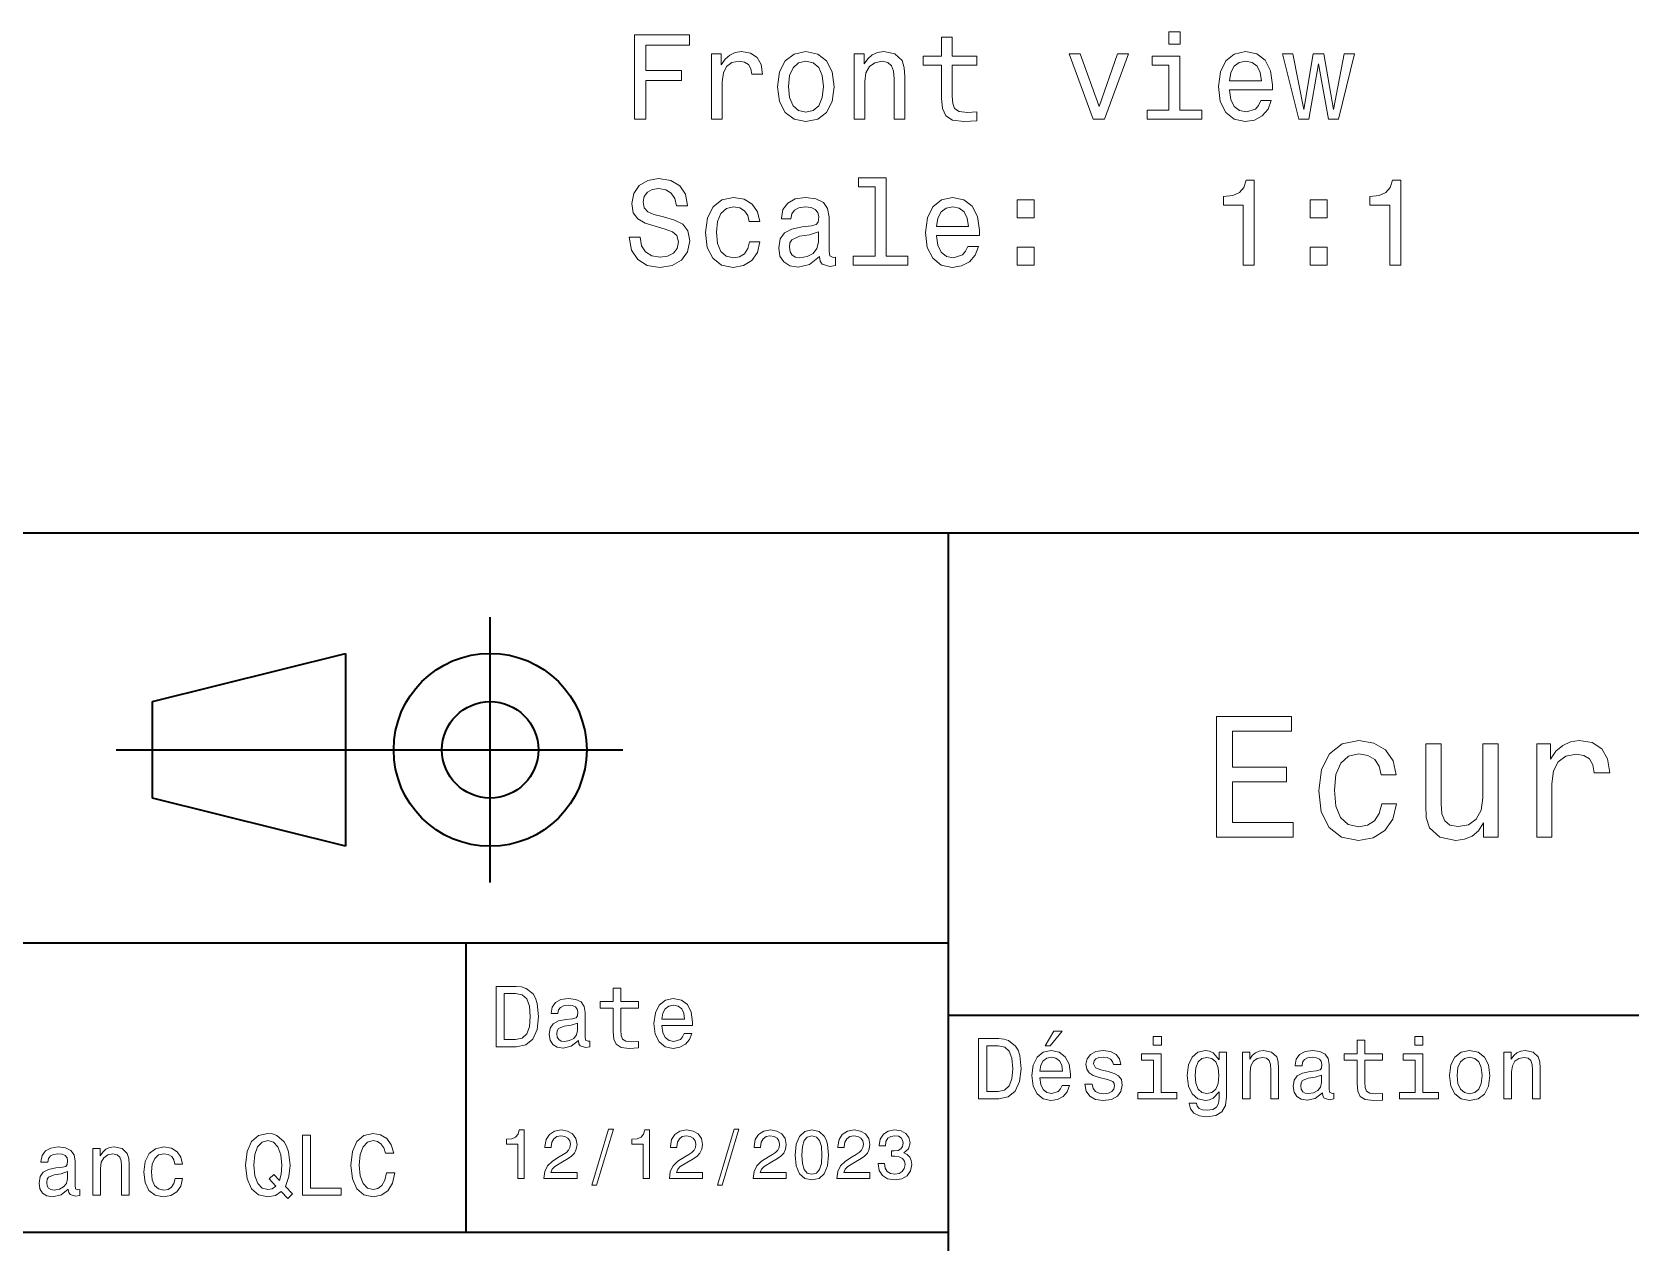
# Model space of a CAD drawing. Extents: x 0 to 297, y 0 to 210.
# Drawn here: x 124 to 190.3, y 40.6 to 90.8 of the extents above; entities that cross this region are included whole.
import ezdxf

# ---------------------------------------------------------------- set-up
doc = ezdxf.new("R2010")
doc.units = 0

msp = doc.modelspace()

# ---------------------------------------------------------------- linework, layer by layer
at = {"color": 7, "lineweight": 35}
for p, q in [((97, 70), (287, 70)), ((162, 10), (162, 70)), ((127.5, 61), (148.5, 61)), ((97, 53), (162, 53)), ((162, 50), (287, 50)), ((97, 41), (162, 41))]:
    msp.add_line(p, q, dxfattribs=at)
at = {"color": 7, "lineweight": 35, "ltscale": 0.275}
msp.add_line((143, 55.5), (143, 66.5), dxfattribs=at)
at = {"color": 7, "lineweight": 35, "ltscale": 0.206155}
for p, q in [((129, 63), (137, 65)), ((137, 57), (129, 59))]:
    msp.add_line(p, q, dxfattribs=at)
at = {"color": 7, "lineweight": 35, "ltscale": 0.2}
msp.add_line((137, 65), (137, 57), dxfattribs=at)
at = {"color": 7, "lineweight": 35, "ltscale": 0.1}
msp.add_line((129, 59), (129, 63), dxfattribs=at)
at = {"color": 7, "lineweight": 35, "ltscale": 0.3}
msp.add_line((142, 41), (142, 53), dxfattribs=at)
at = {"color": 7, "lineweight": 13}
for points in [[(171.597992, 90.764412), (171.128967, 90.764412), (171.128967, 90.260086), (171.597992, 90.260086)], [(148.984146, 87.143372), (149.453171, 87.143372), (149.453171, 88.752159), (150.925797, 88.752159), (150.925797, 89.170746), (149.453171, 89.170746), (149.453171, 90.219742), (151.263687, 90.219742), (151.263687, 90.643372), (148.984146, 90.643372)], [(161.713257, 89.382568), (161.713257, 88.02594), (161.743515, 87.587173), (161.88472, 87.284584), (162.167145, 87.10807), (162.646255, 87.047554), (163.170746, 87.072769), (163.170746, 87.456055), (162.78746, 87.425789), (162.439484, 87.466141), (162.252884, 87.592216), (162.172195, 87.804031), (162.157059, 88.101585), (162.157059, 89.382568), (163.170746, 89.382568), (163.170746, 89.760803), (162.157059, 89.760803), (162.157059, 90.552597), (161.713257, 90.552597), (161.713257, 89.760803), (160.946686, 89.760803), (160.946686, 89.382568)], [(152.176514, 87.143372), (152.620316, 87.143372), (152.620316, 88.691643), (152.66571, 89.064842), (152.80188, 89.33213), (153.023773, 89.493515), (153.32132, 89.548988), (153.543228, 89.513687), (153.709656, 89.412827), (153.810516, 89.241356), (153.845825, 89.009369), (154.294662, 89.009369), (154.234146, 89.41787), (154.067719, 89.710373), (153.790344, 89.886887), (153.412109, 89.947403), (153.154892, 89.907059), (152.932999, 89.806198), (152.736313, 89.634727), (152.579971, 89.40274), (152.579971, 89.851585), (152.176514, 89.851585)], [(154.914978, 88.494957), (154.995682, 87.879684), (155.227661, 87.425789), (155.595825, 87.143372), (156.090057, 87.047554), (156.579254, 87.143372), (156.947403, 87.420746), (157.179398, 87.874641), (157.265137, 88.494957), (157.179398, 89.110229), (156.947403, 89.56916), (156.579254, 89.846542), (156.090057, 89.947403), (155.595825, 89.846542), (155.227661, 89.564117), (154.995682, 89.110229)], [(155.368881, 88.5), (155.414261, 88.953888), (155.555481, 89.2817), (155.782425, 89.483429), (156.090057, 89.554031), (156.392654, 89.483429), (156.619598, 89.286743), (156.760803, 88.953888), (156.811234, 88.5), (156.760803, 88.041069), (156.619598, 87.708214), (156.392654, 87.506485), (156.090057, 87.440926), (155.782425, 87.506485), (155.555481, 87.708214), (155.414261, 88.041069)], [(158.082138, 87.143372), (158.52594, 87.143372), (158.52594, 88.706772), (158.57132, 89.064842), (158.717575, 89.327087), (158.944519, 89.488472), (159.247116, 89.548988), (159.489197, 89.498558), (159.640488, 89.362389), (159.716141, 89.135445), (159.741348, 88.832855), (159.741348, 87.143372), (160.185165, 87.143372), (160.185165, 88.92363), (160.164978, 89.2817), (160.074203, 89.579254), (159.776657, 89.851585), (159.312683, 89.947403), (159.055481, 89.912102), (158.838623, 89.816284), (158.652023, 89.6549), (158.505768, 89.438042), (158.505768, 89.851585), (158.082138, 89.851585)], [(168.002167, 87.143372), (168.471176, 87.143372), (169.459656, 89.851585), (169.000717, 89.851585), (168.239197, 87.66787), (167.46254, 89.851585), (166.998566, 89.851585)], [(171.582855, 87.516571), (171.582855, 89.760803), (170.443085, 89.760803), (170.443085, 89.382568), (171.139053, 89.382568), (171.139053, 87.516571), (170.231262, 87.516571), (170.231262, 87.143372), (172.500717, 87.143372), (172.500717, 87.516571)], [(173.650574, 88.368874), (175.425797, 88.368874), (175.430832, 88.575645), (175.350143, 89.155617), (175.128235, 89.58934), (174.775223, 89.851585), (174.306198, 89.947403), (173.84726, 89.846542), (173.494232, 89.564117), (173.267288, 89.105186), (173.1866, 88.5), (173.262253, 87.879684), (173.489197, 87.425789), (173.837173, 87.143372), (174.291061, 87.047554), (174.684433, 87.113113), (175.007202, 87.284584), (175.244232, 87.556915), (175.380402, 87.920029), (174.94165, 87.920029), (174.850861, 87.7183), (174.719742, 87.567001), (174.346542, 87.445969), (174.059082, 87.501442), (173.842224, 87.677956), (173.701004, 87.965416), (173.650574, 88.353745)], [(173.650574, 88.742073), (173.706055, 89.090057), (173.842224, 89.34726), (174.048996, 89.503601), (174.32132, 89.559074), (174.588623, 89.503601), (174.795395, 89.34726), (174.921478, 89.090057), (174.966858, 88.742073)], [(176.938766, 87.143372), (177.342224, 89.443085), (177.745682, 87.143372), (178.169312, 87.143372), (178.835022, 89.851585), (178.406342, 89.851585), (177.957489, 87.551872), (177.559082, 89.851585), (177.120316, 89.851585), (176.721893, 87.551872), (176.273056, 89.851585), (175.849426, 89.851585), (176.515137, 87.143372)], [(149.221176, 82.251442), (148.762253, 82.251442), (148.863113, 81.716858), (149.11528, 81.323486), (149.503601, 81.086456), (150.028091, 81.000725), (150.547546, 81.081413), (150.935883, 81.303314), (151.182999, 81.651299), (151.273773, 82.110229), (151.19812, 82.523773), (150.986313, 82.791069), (150.643372, 82.967583), (150.184433, 83.098701), (149.791061, 83.194527), (149.533859, 83.305473), (149.387604, 83.466858), (149.342224, 83.719025), (149.387604, 83.945969), (149.518738, 84.117439), (149.720459, 84.233429), (149.997833, 84.273773), (150.280258, 84.223343), (150.502167, 84.087173), (150.648422, 83.860229), (150.719025, 83.552597), (151.177948, 83.552597), (151.177948, 83.562683), (151.09726, 84.036743), (150.860229, 84.389771), (150.48703, 84.611671), (149.982712, 84.687317), (149.528824, 84.611671), (149.175797, 84.399857), (148.948853, 84.072044), (148.868149, 83.648415), (148.933716, 83.270172), (149.125366, 83.01297), (149.427948, 82.841499), (149.841492, 82.710373), (150.25, 82.594383), (150.557632, 82.483429), (150.744232, 82.322044), (150.809799, 82.059799), (150.749283, 81.792511), (150.592941, 81.590782), (150.355911, 81.464699), (150.048264, 81.424355), (149.705338, 81.479828), (149.443085, 81.641212), (149.276657, 81.903458)], [(158.964691, 84.344383), (158.964691, 81.469742), (158.05188, 81.469742), (158.05188, 81.096542), (160.316284, 81.096542), (160.316284, 81.469742), (159.408508, 81.469742), (159.408508, 84.717583), (158.268738, 84.717583), (158.268738, 84.344383)], [(174.215424, 81.096542), (174.674347, 81.096542), (174.674347, 84.621758), (174.331421, 84.621758), (174.240631, 84.314125), (174.059082, 84.107346), (173.781708, 83.986313), (173.398422, 83.945969), (173.398422, 83.587898), (174.215424, 83.587898)], [(180.28746, 81.096542), (180.746399, 81.096542), (180.746399, 84.621758), (180.403458, 84.621758), (180.312683, 84.314125), (180.131119, 84.107346), (179.853745, 83.986313), (179.470459, 83.945969), (179.470459, 83.587898), (180.28746, 83.587898)], [(153.734863, 82.907059), (154.17363, 82.907059), (154.082855, 83.310516), (153.865997, 83.628242), (153.528091, 83.824928), (153.08934, 83.900574), (152.605194, 83.799713), (152.23703, 83.517288), (152.005051, 83.058357), (151.924347, 82.443085), (152, 81.832855), (152.226944, 81.37896), (152.585022, 81.096542), (153.074203, 81.000725), (153.507919, 81.07637), (153.845825, 81.288185), (154.077805, 81.62104), (154.17868, 82.064842), (153.755051, 82.064842), (153.679398, 81.782425), (153.538177, 81.570602), (153.336456, 81.439484), (153.08934, 81.399139), (152.781708, 81.464699), (152.559799, 81.666428), (152.42363, 81.99424), (152.378235, 82.458214), (152.42363, 82.912102), (152.564835, 83.239914), (152.791794, 83.441643), (153.08934, 83.512245), (153.351578, 83.466858), (153.548279, 83.350868), (153.679398, 83.159225)], [(156.654907, 81.44957), (156.654907, 81.434441), (156.680115, 81.26297), (156.755768, 81.14193), (157.073486, 81.046112), (157.320602, 81.086456), (157.320602, 81.429398), (157.214691, 81.414268), (157.073486, 81.479828), (157.048279, 81.681557), (157.048279, 83.083572), (156.987747, 83.441643), (156.811234, 83.693802), (156.503601, 83.8451), (156.069885, 83.900574), (155.646255, 83.840057), (155.333572, 83.668587), (155.136887, 83.401299), (155.07132, 83.048271), (155.07132, 83.018013), (155.469742, 83.018013), (155.505051, 83.229828), (155.615997, 83.381126), (155.797546, 83.471901), (156.054749, 83.507202), (156.30188, 83.481987), (156.478394, 83.406342), (156.58429, 83.275215), (156.619598, 83.093658), (156.599426, 82.881844), (156.518738, 82.77594), (156.317001, 82.725502), (155.938766, 82.685158), (155.505051, 82.594383), (155.197403, 82.432999), (155.015854, 82.18084), (154.960373, 81.80764), (155.010803, 81.474785), (155.167145, 81.227669), (155.419312, 81.071327), (155.767288, 81.015854), (156.236313, 81.121758)], [(161.506485, 82.322044), (163.281708, 82.322044), (163.286743, 82.528816), (163.206055, 83.108788), (162.984146, 83.542511), (162.631119, 83.804756), (162.162109, 83.900574), (161.703171, 83.799713), (161.350143, 83.517288), (161.123199, 83.058357), (161.042511, 82.453171), (161.118164, 81.832855), (161.345108, 81.37896), (161.693085, 81.096542), (162.146973, 81.000725), (162.540344, 81.066284), (162.863113, 81.237755), (163.100143, 81.510086), (163.236313, 81.873199), (162.797546, 81.873199), (162.706772, 81.671471), (162.575653, 81.520172), (162.202454, 81.399139), (161.914978, 81.454613), (161.69812, 81.631126), (161.556915, 81.918587), (161.506485, 82.306915)], [(161.506485, 82.695244), (161.561966, 83.043228), (161.69812, 83.30043), (161.904907, 83.456772), (162.177231, 83.512245), (162.444519, 83.456772), (162.651291, 83.30043), (162.777374, 83.043228), (162.822769, 82.695244)], [(164.850143, 83.053314), (165.546112, 83.053314), (165.546112, 83.804756), (164.850143, 83.804756)], [(176.994232, 83.053314), (177.690201, 83.053314), (177.690201, 83.804756), (176.994232, 83.804756)], [(156.604462, 82.04467), (156.543945, 81.782425), (156.382568, 81.580688), (156.140488, 81.44957), (155.842941, 81.404182), (155.651291, 81.429398), (155.515137, 81.510086), (155.429398, 81.651299), (155.404175, 81.847984), (155.424347, 82.024498), (155.505051, 82.150574), (155.827805, 82.291786), (156.236313, 82.352303), (156.604462, 82.473343)], [(164.850143, 81.096542), (165.546112, 81.096542), (165.546112, 81.847984), (164.850143, 81.847984)], [(176.994232, 81.096542), (177.690201, 81.096542), (177.690201, 81.847984), (176.994232, 81.847984)], [(173.109512, 57.381123), (176.279541, 57.381123), (176.279541, 57.986309), (173.772339, 57.986309), (173.772339, 59.679394), (176.005768, 59.679394), (176.005768, 60.277374), (173.772339, 60.277374), (173.772339, 61.775936), (176.221893, 61.775936), (176.221893, 62.381123), (173.109512, 62.381123)], [(179.932281, 59.967579), (180.559082, 59.967579), (180.429398, 60.543945), (180.119598, 60.997837), (179.636887, 61.278816), (179.010086, 61.386887), (178.318436, 61.242794), (177.792511, 60.839336), (177.46109, 60.183716), (177.345825, 59.304752), (177.453888, 58.432995), (177.778091, 57.78458), (178.289627, 57.381123), (178.988464, 57.244236), (179.608063, 57.352303), (180.090775, 57.6549), (180.42218, 58.130402), (180.566284, 58.764408), (179.96109, 58.764408), (179.853027, 58.36095), (179.651291, 58.058357), (179.363113, 57.871037), (179.010086, 57.8134), (178.570602, 57.907059), (178.253601, 58.195244), (178.059082, 58.663544), (177.994232, 59.326366), (178.059082, 59.974781), (178.260803, 60.443081), (178.585007, 60.731266), (179.010086, 60.83213), (179.38472, 60.767288), (179.66571, 60.601585), (179.853027, 60.327808)], [(184.788177, 61.25), (184.154175, 61.25), (184.154175, 59.016571), (184.082123, 58.497837), (183.873199, 58.123196), (183.548996, 57.892651), (183.123917, 57.820602), (182.785294, 57.878242), (182.569168, 58.051151), (182.446686, 58.346542), (182.417862, 58.764408), (182.417862, 61.25), (181.783859, 61.25), (181.783859, 58.706772), (181.805481, 58.195244), (181.942368, 57.770172), (182.360229, 57.381123), (183.030258, 57.244236), (183.390488, 57.294666), (183.700287, 57.424351), (183.966858, 57.647694), (184.182999, 57.971901), (184.182999, 57.381123), (184.788177, 57.381123)], [(186.380402, 57.381123), (187.014404, 57.381123), (187.014404, 59.592937), (187.079254, 60.12608), (187.273773, 60.507923), (187.590775, 60.738472), (188.015854, 60.817722), (188.332855, 60.767288), (188.570602, 60.623199), (188.714691, 60.378242), (188.765121, 60.046829), (189.406342, 60.046829), (189.319885, 60.630402), (189.082123, 61.048271), (188.685883, 61.30043), (188.145538, 61.386887), (187.778091, 61.32925), (187.46109, 61.185158), (187.180115, 60.940201), (186.956772, 60.608788), (186.956772, 61.25), (186.380402, 61.25)], [(144.080688, 51.190563), (143.248566, 51.190563), (143.248566, 48.690563), (144.080688, 48.690563), (144.473343, 48.769814), (144.765137, 49.011169), (144.945251, 49.40382), (145.010086, 49.940563), (144.952454, 50.488113), (144.880402, 50.70425), (144.779541, 50.877163), (144.487747, 51.111313), (144.296829, 51.168949)], [(148.100861, 50.289986), (148.100861, 49.320965), (148.122482, 49.007565), (148.223343, 48.791428), (148.425079, 48.665348), (148.767288, 48.62212), (149.141937, 48.640129), (149.141937, 48.913906), (148.868149, 48.892292), (148.619598, 48.921112), (148.486313, 49.011169), (148.42868, 49.162464), (148.417862, 49.375), (148.417862, 50.289986), (149.141937, 50.289986), (149.141937, 50.560158), (148.417862, 50.560158), (148.417862, 51.125721), (148.100861, 51.125721), (148.100861, 50.560158), (147.553314, 50.560158), (147.553314, 50.289986)], [(144.055481, 50.891571), (144.329254, 50.837536), (144.516571, 50.671829), (144.628235, 50.376442), (144.664261, 49.940563), (144.624634, 49.519093), (144.51297, 49.223705), (144.322052, 49.047192), (144.055481, 48.989555), (143.583572, 48.989555), (143.583572, 50.891571)], [(146.656342, 48.942726), (146.656342, 48.931919), (146.674347, 48.809441), (146.728394, 48.722984), (146.955338, 48.654541), (147.131851, 48.683357), (147.131851, 48.928314), (147.056198, 48.917507), (146.955338, 48.96434), (146.937317, 49.108429), (146.937317, 50.109871), (146.894089, 50.365635), (146.768005, 50.54575), (146.548264, 50.65382), (146.23848, 50.693443), (145.935883, 50.650219), (145.71254, 50.52774), (145.572052, 50.336815), (145.525223, 50.084656), (145.525223, 50.063042), (145.809799, 50.063042), (145.835022, 50.21434), (145.914261, 50.322407), (146.043945, 50.387249), (146.227661, 50.412464), (146.404175, 50.394455), (146.530258, 50.34042), (146.605911, 50.246758), (146.631119, 50.117077), (146.616714, 49.965778), (146.559082, 49.890129), (146.414978, 49.854107), (146.144806, 49.825291), (145.835022, 49.760448), (145.61528, 49.645176), (145.485596, 49.465057), (145.445969, 49.19849), (145.481995, 48.960735), (145.593658, 48.784222), (145.773773, 48.67255), (146.022339, 48.632927), (146.357346, 48.708576)], [(150.121765, 49.565922), (151.389771, 49.565922), (151.393372, 49.713619), (151.335739, 50.127884), (151.177231, 50.437683), (150.925079, 50.625), (150.590057, 50.693443), (150.262253, 50.621399), (150.010086, 50.41967), (149.847977, 50.091862), (149.790344, 49.659584), (149.844376, 49.216499), (150.006485, 48.892292), (150.255051, 48.690563), (150.579254, 48.62212), (150.860229, 48.668949), (151.090775, 48.791428), (151.260086, 48.98595), (151.357346, 49.245319), (151.043945, 49.245319), (150.979111, 49.101227), (150.885452, 48.993156), (150.618881, 48.9067), (150.413544, 48.946327), (150.258652, 49.072407), (150.157776, 49.27774), (150.121765, 49.555115)], [(150.121765, 49.832493), (150.161377, 50.081055), (150.258652, 50.264771), (150.406342, 50.376442), (150.600861, 50.416069), (150.791794, 50.376442), (150.939484, 50.264771), (151.029541, 50.081055), (151.061966, 49.832493)], [(146.620316, 49.367798), (146.577087, 49.180477), (146.461823, 49.036385), (146.28891, 48.942726), (146.07637, 48.910305), (145.939484, 48.928314), (145.842224, 48.98595), (145.780975, 49.086815), (145.76297, 49.227306), (145.777374, 49.353386), (145.835022, 49.443443), (146.065567, 49.544312), (146.357346, 49.587536), (146.620316, 49.673992)], [(164.080688, 49.030979), (163.248566, 49.030979), (163.248566, 46.530979), (164.080688, 46.530979), (164.473343, 46.610229), (164.765137, 46.851585), (164.945251, 47.244236), (165.010086, 47.780979), (164.952454, 48.328529), (164.880402, 48.544666), (164.779541, 48.717579), (164.487747, 48.951729), (164.296829, 49.009365)], [(166.004318, 48.728386), (166.216858, 48.728386), (166.717575, 49.340778), (166.364548, 49.340778)], [(170.824203, 49.117435), (170.489197, 49.117435), (170.489197, 48.757202), (170.824203, 48.757202)], [(181.667145, 49.117435), (181.332138, 49.117435), (181.332138, 48.757202), (181.667145, 48.757202)], [(164.055481, 48.731987), (164.329254, 48.677952), (164.516571, 48.512245), (164.628235, 48.216858), (164.664261, 47.780979), (164.624634, 47.359509), (164.51297, 47.064121), (164.322052, 46.887608), (164.055481, 46.829971), (163.583572, 46.829971), (163.583572, 48.731987)], [(165.784576, 47.406338), (167.052597, 47.406338), (167.056198, 47.554035), (166.998566, 47.9683), (166.840057, 48.278099), (166.587891, 48.465416), (166.252884, 48.533859), (165.925079, 48.461815), (165.672913, 48.260086), (165.510803, 47.932278), (165.453171, 47.5), (165.507202, 47.056915), (165.669312, 46.732708), (165.917862, 46.530979), (166.242081, 46.462536), (166.523056, 46.509365), (166.753601, 46.631844), (166.922913, 46.826366), (167.020172, 47.085735), (166.706772, 47.085735), (166.641937, 46.941643), (166.548264, 46.833572), (166.281708, 46.747116), (166.07637, 46.786743), (165.921463, 46.912823), (165.820602, 47.118156), (165.784576, 47.395531)], [(168.623199, 47.658501), (168.317001, 47.730545), (168.090057, 47.8134), (168.014404, 47.982708), (168.036026, 48.101585), (168.111664, 48.188038), (168.234146, 48.242073), (168.41066, 48.263687), (168.579971, 48.242073), (168.713257, 48.177231), (168.799713, 48.079971), (168.835739, 47.950287), (169.145538, 47.950287), (169.145538, 47.957493), (169.091492, 48.191643), (168.943802, 48.375359), (168.713257, 48.490635), (168.41066, 48.533859), (168.104462, 48.490635), (167.881119, 48.371758), (167.740631, 48.195244), (167.697403, 47.971901), (167.729828, 47.755764), (167.830688, 47.604465), (167.996399, 47.496399), (168.237747, 47.42075), (168.590775, 47.334293), (168.806915, 47.244236), (168.864548, 47.172188), (168.886169, 47.064121), (168.853745, 46.930836), (168.767288, 46.829971), (168.626801, 46.765129), (168.439484, 46.743515), (168.241348, 46.765129), (168.09726, 46.840778), (168, 46.963257), (167.960373, 47.132565), (167.654175, 47.132565), (167.704605, 46.844379), (167.85231, 46.635445), (168.086456, 46.509365), (168.41066, 46.462536), (168.749283, 46.509365), (168.997833, 46.635445), (169.149139, 46.837173), (169.203171, 47.100143), (169.163544, 47.327087), (169.05188, 47.481987), (168.868149, 47.582851)], [(170.8134, 46.79755), (170.8134, 48.400574), (169.999283, 48.400574), (169.999283, 48.130402), (170.496399, 48.130402), (170.496399, 46.79755), (169.847977, 46.79755), (169.847977, 46.530979), (171.469025, 46.530979), (171.469025, 46.79755)], [(173.518738, 46.617435), (173.518738, 48.465416), (173.216141, 48.465416), (173.216141, 48.152016), (172.967575, 48.4366), (172.816284, 48.508644), (172.646973, 48.533859), (172.340775, 48.461815), (172.103027, 48.260086), (171.94812, 47.935879), (171.894089, 47.5), (171.94812, 47.060516), (172.103027, 46.736309), (172.340775, 46.530979), (172.646973, 46.462536), (172.819885, 46.487751), (172.963974, 46.552593), (173.216141, 46.826366), (173.216141, 46.552593), (173.187317, 46.336456), (173.108063, 46.181557), (172.956772, 46.091499), (172.729828, 46.059078), (172.531708, 46.080692), (172.391205, 46.134727), (172.30835, 46.228386), (172.283142, 46.354465), (171.976944, 46.354465), (171.976944, 46.340057), (172.023773, 46.109509), (172.167862, 45.9366), (172.398407, 45.824928), (172.711823, 45.785301), (173.086456, 45.839336), (173.335022, 45.990635), (173.47551, 46.253601)], [(174.181549, 46.530979), (174.498566, 46.530979), (174.498566, 47.647694), (174.530975, 47.903458), (174.635452, 48.090778), (174.797546, 48.206051), (175.013687, 48.249279), (175.1866, 48.213257), (175.294662, 48.115993), (175.348709, 47.953888), (175.366714, 47.737751), (175.366714, 46.530979), (175.683716, 46.530979), (175.683716, 47.802593), (175.669312, 48.058357), (175.604462, 48.270893), (175.391937, 48.465416), (175.060516, 48.533859), (174.876801, 48.508644), (174.721909, 48.440201), (174.588623, 48.324928), (174.484146, 48.170029), (174.484146, 48.465416), (174.181549, 48.465416)], [(177.499283, 46.783142), (177.499283, 46.772335), (177.517288, 46.649857), (177.57132, 46.5634), (177.798264, 46.494957), (177.974777, 46.523773), (177.974777, 46.76873), (177.899139, 46.757923), (177.798264, 46.804756), (177.780258, 46.948845), (177.780258, 47.950287), (177.73703, 48.206051), (177.610947, 48.386166), (177.391205, 48.494236), (177.081406, 48.533859), (176.778824, 48.490635), (176.555481, 48.368156), (176.414978, 48.177231), (176.368149, 47.925072), (176.368149, 47.903458), (176.65274, 47.903458), (176.677948, 48.054756), (176.757202, 48.162823), (176.886887, 48.227665), (177.070602, 48.25288), (177.247116, 48.234871), (177.373199, 48.180836), (177.448853, 48.087173), (177.47406, 47.957493), (177.459656, 47.806194), (177.402023, 47.730545), (177.257919, 47.694523), (176.987747, 47.665707), (176.677948, 47.600864), (176.458206, 47.485592), (176.328537, 47.305473), (176.28891, 47.038906), (176.324921, 46.801151), (176.4366, 46.624638), (176.616714, 46.512966), (176.86528, 46.473343), (177.200287, 46.548992)], [(178.943802, 48.130402), (178.943802, 47.161381), (178.965424, 46.84798), (179.066284, 46.631844), (179.268005, 46.505764), (179.610229, 46.462536), (179.984863, 46.480545), (179.984863, 46.754322), (179.71109, 46.732708), (179.46254, 46.761528), (179.329254, 46.851585), (179.271606, 47.00288), (179.260803, 47.215416), (179.260803, 48.130402), (179.984863, 48.130402), (179.984863, 48.400574), (179.260803, 48.400574), (179.260803, 48.966137), (178.943802, 48.966137), (178.943802, 48.400574), (178.396255, 48.400574), (178.396255, 48.130402)], [(181.656342, 46.79755), (181.656342, 48.400574), (180.842224, 48.400574), (180.842224, 48.130402), (181.33934, 48.130402), (181.33934, 46.79755), (180.690918, 46.79755), (180.690918, 46.530979), (182.311966, 46.530979), (182.311966, 46.79755)], [(182.762253, 47.496399), (182.819885, 47.056915), (182.985596, 46.732708), (183.248566, 46.530979), (183.601593, 46.462536), (183.951004, 46.530979), (184.213974, 46.729107), (184.379684, 47.053314), (184.440918, 47.496399), (184.379684, 47.935879), (184.213974, 48.263687), (183.951004, 48.461815), (183.601593, 48.533859), (183.248566, 48.461815), (182.985596, 48.260086), (182.819885, 47.935879)], [(185.024506, 46.530979), (185.341492, 46.530979), (185.341492, 47.647694), (185.373917, 47.903458), (185.478394, 48.090778), (185.640488, 48.206051), (185.856628, 48.249279), (186.029541, 48.213257), (186.137604, 48.115993), (186.19165, 47.953888), (186.209656, 47.737751), (186.209656, 46.530979), (186.526657, 46.530979), (186.526657, 47.802593), (186.512253, 48.058357), (186.447403, 48.270893), (186.234879, 48.465416), (185.903458, 48.533859), (185.719742, 48.508644), (185.56485, 48.440201), (185.431564, 48.324928), (185.327087, 48.170029), (185.327087, 48.465416), (185.024506, 48.465416)], [(165.784576, 47.672909), (165.824203, 47.921471), (165.921463, 48.105186), (166.069168, 48.216858), (166.263687, 48.256485), (166.454605, 48.216858), (166.60231, 48.105186), (166.692368, 47.921471), (166.724777, 47.672909)], [(172.221909, 47.5), (172.254318, 47.820606), (172.351593, 48.058357), (172.502884, 48.198845), (172.704605, 48.249279), (172.917145, 48.198845), (173.075653, 48.058357), (173.172913, 47.820606), (173.208939, 47.5), (173.172913, 47.172188), (173.075653, 46.938038), (172.917145, 46.793949), (172.704605, 46.747116), (172.502884, 46.793949), (172.351593, 46.938038), (172.254318, 47.175793)], [(183.086456, 47.5), (183.118881, 47.824207), (183.219742, 48.058357), (183.381851, 48.20245), (183.601593, 48.25288), (183.817719, 48.20245), (183.979828, 48.061958), (184.080688, 47.824207), (184.116714, 47.5), (184.080688, 47.172188), (183.979828, 46.934437), (183.817719, 46.790344), (183.601593, 46.743515), (183.381851, 46.790344), (183.219742, 46.934437), (183.118881, 47.172188)], [(177.463257, 47.208214), (177.420029, 47.020893), (177.304749, 46.876801), (177.131851, 46.783142), (176.919312, 46.750721), (176.782425, 46.76873), (176.68515, 46.826366), (176.623917, 46.927231), (176.605911, 47.067722), (176.620316, 47.193802), (176.677948, 47.283859), (176.908508, 47.384727), (177.200287, 47.427952), (177.463257, 47.514408)], [(134.340057, 42.685879), (134.613831, 42.401295), (134.804764, 42.592216), (134.509369, 42.894814), (134.660675, 43.305473), (134.707489, 43.780979), (134.639053, 44.339336), (134.559799, 44.56628), (134.455338, 44.753601), (134.159943, 45.009365), (133.979828, 45.074207), (133.781708, 45.099422), (133.399857, 45.009365), (133.108078, 44.757202), (132.920746, 44.342937), (132.855911, 43.780979), (132.920746, 43.219021), (133.104462, 42.804756), (133.396255, 42.548992), (133.781708, 42.462536), (134.095108, 42.520172)], [(138.702454, 43.460373), (138.630402, 43.15778), (138.511536, 42.941643), (138.345825, 42.808357), (138.151306, 42.765129), (137.917145, 42.829971), (137.733429, 43.024494), (137.610962, 43.341499), (137.57132, 43.780979), (137.610962, 44.216858), (137.729828, 44.537464), (137.913544, 44.731987), (138.151306, 44.80043), (138.324219, 44.764408), (138.471909, 44.663544), (138.587173, 44.501442), (138.666428, 44.278099), (139.008652, 44.278099), (138.900574, 44.620316), (138.713257, 44.879681), (138.457489, 45.041786), (138.151306, 45.099422), (137.769455, 45.009365), (137.477661, 44.757202), (137.290344, 44.342937), (137.22551, 43.780979), (137.290344, 43.219021), (137.477661, 42.804756), (137.769455, 42.548992), (138.151306, 42.462536), (138.486313, 42.530979), (138.756485, 42.721901), (138.947403, 43.035301), (139.048279, 43.460373)], [(144.14122, 43.224785), (144.403458, 43.224785), (144.403458, 45.239193), (144.207504, 45.239193), (144.155624, 45.0634), (144.05188, 44.945248), (143.893372, 44.876083), (143.674362, 44.853027), (143.674362, 44.648415), (144.14122, 44.648415)], [(145.224792, 43.224785), (146.599426, 43.224785), (146.599426, 43.472622), (145.51297, 43.472622), (145.573486, 43.60807), (145.677231, 43.720463), (145.997116, 43.925072), (146.167145, 44.011528), (146.357361, 44.135448), (146.492798, 44.279541), (146.570602, 44.44957), (146.599426, 44.642651), (146.55043, 44.884727), (146.414993, 45.074928), (146.207504, 45.195965), (145.939484, 45.239193), (145.662827, 45.190201), (145.452454, 45.054756), (145.317001, 44.838619), (145.270905, 44.553314), (145.270905, 44.51297), (145.533142, 44.51297), (145.533142, 44.536022), (145.559082, 44.731991), (145.636887, 44.876083), (145.760818, 44.9683), (145.925079, 45), (146.092224, 44.971184), (146.216141, 44.899136), (146.296829, 44.786743), (146.325653, 44.645535), (146.305481, 44.51297), (146.250732, 44.400578), (146.158508, 44.302593), (146.031708, 44.216141), (145.861679, 44.12392), (145.579254, 43.945248), (145.380402, 43.755043), (145.262253, 43.524498), (145.224792, 43.233429)], [(147.213257, 42.956772), (147.412109, 42.956772), (148.109512, 45.279541), (147.907791, 45.279541)], [(149.345825, 43.224785), (149.608078, 43.224785), (149.608078, 45.239193), (149.412109, 45.239193), (149.360229, 45.0634), (149.256485, 44.945248), (149.097992, 44.876083), (148.878967, 44.853027), (148.878967, 44.648415), (149.345825, 44.648415)], [(150.429398, 43.224785), (151.804047, 43.224785), (151.804047, 43.472622), (150.71759, 43.472622), (150.778107, 43.60807), (150.881851, 43.720463), (151.201736, 43.925072), (151.371765, 44.011528), (151.561966, 44.135448), (151.697418, 44.279541), (151.775223, 44.44957), (151.804047, 44.642651), (151.755051, 44.884727), (151.619598, 45.074928), (151.412109, 45.195965), (151.144104, 45.239193), (150.867447, 45.190201), (150.657059, 45.054756), (150.521622, 44.838619), (150.47551, 44.553314), (150.47551, 44.51297), (150.737762, 44.51297), (150.737762, 44.536022), (150.763687, 44.731991), (150.841507, 44.876083), (150.965424, 44.9683), (151.129684, 45), (151.296829, 44.971184), (151.420746, 44.899136), (151.50145, 44.786743), (151.530258, 44.645535), (151.510086, 44.51297), (151.455338, 44.400578), (151.363113, 44.302593), (151.236313, 44.216141), (151.066284, 44.12392), (150.783859, 43.945248), (150.585022, 43.755043), (150.466858, 43.524498), (150.429398, 43.233429)], [(152.417877, 42.956772), (152.616714, 42.956772), (153.314133, 45.279541), (153.112396, 45.279541)], [(153.899139, 43.224785), (155.273773, 43.224785), (155.273773, 43.472622), (154.187317, 43.472622), (154.247849, 43.60807), (154.351593, 43.720463), (154.671478, 43.925072), (154.841507, 44.011528), (155.031708, 44.135448), (155.167145, 44.279541), (155.244965, 44.44957), (155.273773, 44.642651), (155.224792, 44.884727), (155.08934, 45.074928), (154.881851, 45.195965), (154.613831, 45.239193), (154.337173, 45.190201), (154.126801, 45.054756), (153.991364, 44.838619), (153.945251, 44.553314), (153.945251, 44.51297), (154.207504, 44.51297), (154.207504, 44.536022), (154.233429, 44.731991), (154.311249, 44.876083), (154.435165, 44.9683), (154.599426, 45), (154.766571, 44.971184), (154.890488, 44.899136), (154.971191, 44.786743), (155, 44.645535), (154.979828, 44.51297), (154.925079, 44.400578), (154.832855, 44.302593), (154.706055, 44.216141), (154.536026, 44.12392), (154.253601, 43.945248), (154.054764, 43.755043), (153.9366, 43.524498), (153.899139, 43.233429)], [(155.642654, 44.201729), (155.685883, 43.749279), (155.821335, 43.426514), (156.037476, 43.230549), (156.337173, 43.167149), (156.634003, 43.230549), (156.850143, 43.426514), (156.982712, 43.749279), (157.028824, 44.201729), (156.982712, 44.651299), (156.927963, 44.829971), (156.850143, 44.976948), (156.634003, 45.172913), (156.337173, 45.239193), (156.037476, 45.172913), (155.821335, 44.974064), (155.685883, 44.651299)], [(157.368881, 43.224785), (158.743515, 43.224785), (158.743515, 43.472622), (157.657059, 43.472622), (157.71759, 43.60807), (157.821335, 43.720463), (158.14122, 43.925072), (158.311249, 44.011528), (158.50145, 44.135448), (158.636887, 44.279541), (158.714706, 44.44957), (158.743515, 44.642651), (158.694534, 44.884727), (158.559082, 45.074928), (158.351593, 45.195965), (158.083572, 45.239193), (157.806915, 45.190201), (157.596542, 45.054756), (157.461105, 44.838619), (157.414993, 44.553314), (157.414993, 44.51297), (157.677231, 44.51297), (157.677231, 44.536022), (157.703171, 44.731991), (157.780991, 44.876083), (157.904907, 44.9683), (158.069168, 45), (158.236313, 44.971184), (158.360229, 44.899136), (158.440918, 44.786743), (158.469742, 44.645535), (158.44957, 44.51297), (158.394821, 44.400578), (158.302597, 44.302593), (158.175797, 44.216141), (158.005768, 44.12392), (157.723343, 43.945248), (157.524506, 43.755043), (157.406342, 43.524498), (157.368881, 43.233429)], [(159.080688, 43.853027), (159.080688, 43.832855), (159.126801, 43.556198), (159.262253, 43.348705), (159.47551, 43.216141), (159.757935, 43.167149), (160.057648, 43.216141), (160.282425, 43.342941), (160.426514, 43.54467), (160.478394, 43.804035), (160.455338, 43.974064), (160.391937, 44.112392), (160.288193, 44.219021), (160.149857, 44.296829), (160.337173, 44.45245), (160.403458, 44.700291), (160.360229, 44.925072), (160.236313, 45.0951), (160.034592, 45.201729), (159.757935, 45.239193), (159.498566, 45.193085), (159.299713, 45.066284), (159.170029, 44.864555), (159.126801, 44.596542), (159.126801, 44.57637), (159.383286, 44.57637), (159.406342, 44.760807), (159.481277, 44.893372), (159.60231, 44.974064), (159.772339, 45.002884), (159.922195, 44.979828), (160.031708, 44.919308), (160.097992, 44.821327), (160.123917, 44.688763), (160.097992, 44.54755), (160.028824, 44.45245), (159.907776, 44.394814), (159.743515, 44.377522), (159.631134, 44.380405), (159.631134, 44.15274), (159.772339, 44.158501), (159.953888, 44.132565), (160.08934, 44.0634), (160.170029, 43.951008), (160.198853, 43.804035), (160.167145, 43.63689), (160.083572, 43.51297), (159.951019, 43.435158), (159.775223, 43.409222), (159.593658, 43.438042), (159.46109, 43.524498), (159.377533, 43.662827), (159.345825, 43.853027)], [(125.510811, 42.783142), (125.510811, 42.772335), (125.528824, 42.649857), (125.582855, 42.5634), (125.809799, 42.494957), (125.986313, 42.523773), (125.986313, 42.76873), (125.910667, 42.757923), (125.809799, 42.804756), (125.791794, 42.948845), (125.791794, 43.950287), (125.748566, 44.206051), (125.622482, 44.386166), (125.40274, 44.494236), (125.092941, 44.533859), (124.790344, 44.490635), (124.567001, 44.368156), (124.426514, 44.177231), (124.379684, 43.925072), (124.379684, 43.903458), (124.664268, 43.903458), (124.689484, 44.054756), (124.768738, 44.162823), (124.898422, 44.227665), (125.082138, 44.25288), (125.258652, 44.234871), (125.384727, 44.180836), (125.460381, 44.087173), (125.485596, 43.957493), (125.471184, 43.806194), (125.413544, 43.730545), (125.269455, 43.694523), (124.999283, 43.665707), (124.689484, 43.600864), (124.469742, 43.485592), (124.340057, 43.305473), (124.300438, 43.038906), (124.336456, 42.801151), (124.448128, 42.624638), (124.628242, 42.512966), (124.876801, 42.473343), (125.211823, 42.548992)], [(126.530266, 42.530979), (126.847267, 42.530979), (126.847267, 43.647694), (126.879684, 43.903458), (126.984154, 44.090778), (127.146255, 44.206051), (127.362396, 44.249279), (127.535309, 44.213257), (127.643372, 44.115993), (127.697411, 43.953888), (127.715424, 43.737751), (127.715424, 42.530979), (128.032425, 42.530979), (128.032425, 43.802593), (128.018021, 44.058357), (127.953171, 44.270893), (127.740639, 44.465416), (127.409225, 44.533859), (127.22551, 44.508644), (127.07061, 44.440201), (126.937325, 44.324928), (126.832855, 44.170029), (126.832855, 44.465416), (126.530266, 44.465416)], [(129.930847, 43.824207), (130.244232, 43.824207), (130.179398, 44.112392), (130.024506, 44.339336), (129.783142, 44.479828), (129.469742, 44.533859), (129.123932, 44.461815), (128.860962, 44.260086), (128.695251, 43.932278), (128.637619, 43.492794), (128.69165, 43.056915), (128.853745, 42.732708), (129.109512, 42.530979), (129.458939, 42.462536), (129.768738, 42.516571), (130.010086, 42.667866), (130.175797, 42.905621), (130.247849, 43.222622), (129.945251, 43.222622), (129.89122, 43.020893), (129.790344, 42.869595), (129.646255, 42.775936), (129.469742, 42.747116), (129.25, 42.793949), (129.091507, 42.938038), (128.994247, 43.172188), (128.961823, 43.503601), (128.994247, 43.827808), (129.095108, 44.061958), (129.257202, 44.206051), (129.469742, 44.256485), (129.657059, 44.224064), (129.797562, 44.141209), (129.89122, 44.004322)], [(134.113113, 42.916428), (133.958221, 42.801151), (133.781708, 42.765129), (133.547546, 42.829971), (133.363831, 43.024494), (133.241364, 43.341499), (133.201736, 43.780979), (133.241364, 44.216858), (133.360229, 44.537464), (133.543945, 44.731987), (133.781708, 44.80043), (134.015854, 44.731987), (134.19957, 44.533859), (134.318451, 44.213257), (134.361679, 43.780979), (134.329254, 43.406338), (134.260803, 43.150578), (134.026657, 43.395531), (133.832138, 43.211815)], [(135.219025, 42.530979), (136.825653, 42.530979), (136.825653, 42.833572), (135.55043, 42.833572), (135.55043, 45.030979), (135.219025, 45.030979)], [(155.919312, 44.201729), (155.942368, 44.550434), (156.01442, 44.801155), (156.144104, 44.948128), (156.337173, 45), (156.527374, 44.948128), (156.657059, 44.801155), (156.729111, 44.550434), (156.752167, 44.201729), (156.729111, 43.850143), (156.657059, 43.599426), (156.527374, 43.45245), (156.337173, 43.403458), (156.144104, 43.45245), (156.01442, 43.599426), (155.942368, 43.850143)], [(125.474785, 43.208214), (125.431557, 43.020893), (125.316284, 42.876801), (125.143372, 42.783142), (124.93084, 42.750721), (124.793953, 42.76873), (124.696686, 42.826366), (124.635452, 42.927231), (124.617439, 43.067722), (124.631851, 43.193802), (124.689484, 43.283859), (124.920029, 43.384727), (125.211823, 43.427952), (125.474785, 43.514408)]]:
    msp.add_lwpolyline(points, close=True, dxfattribs=at)
at = {"color": 7, "lineweight": 35}
for radius in [4, 2]:
    msp.add_circle((143, 61), radius, dxfattribs=at)

doc.saveas('drawing.dxf')
